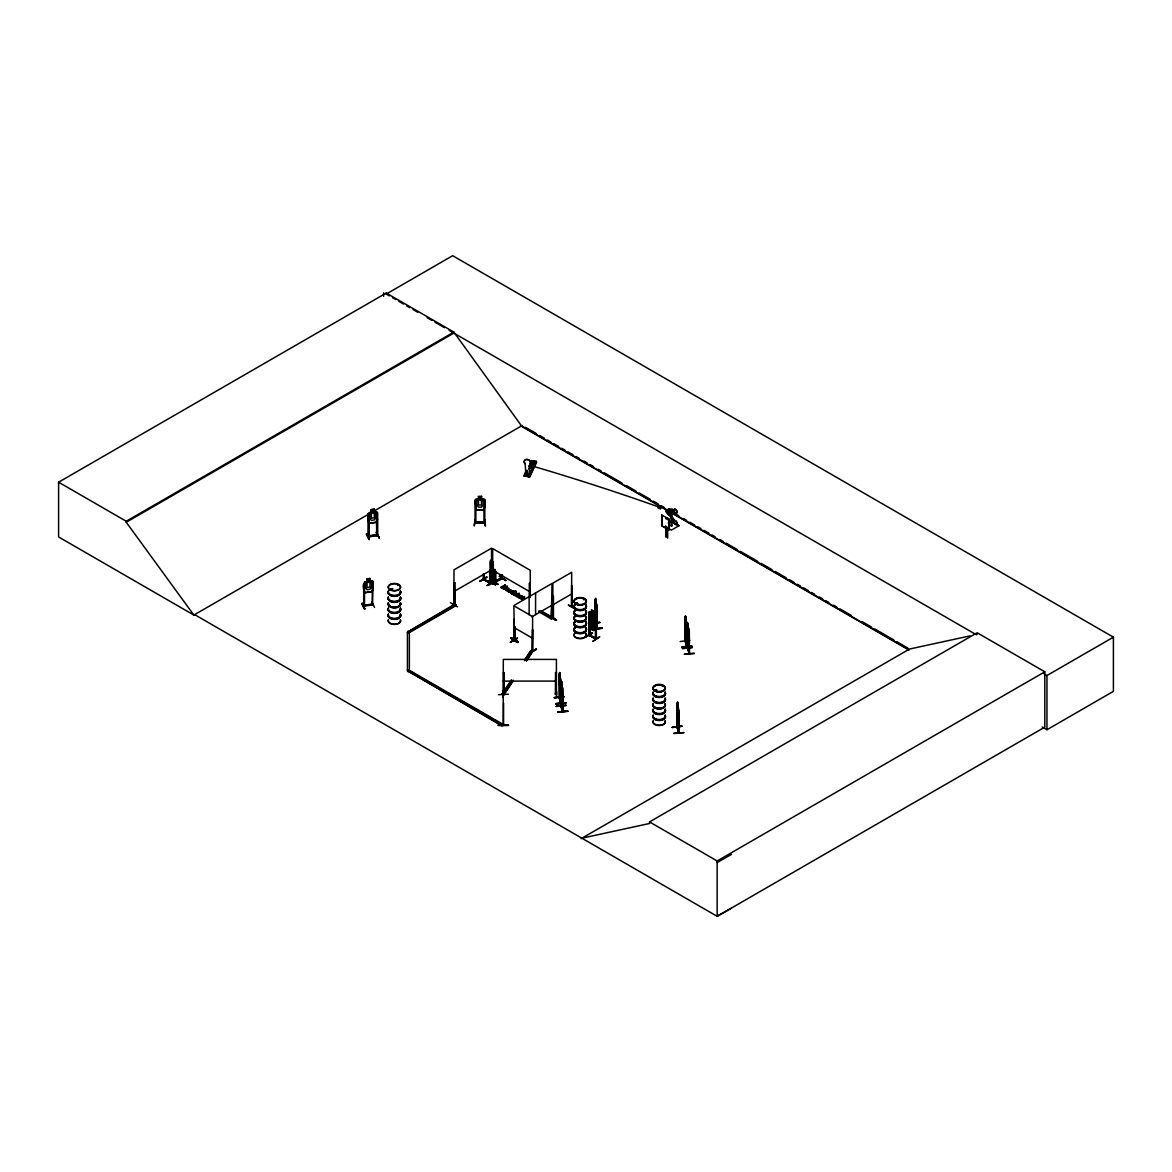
<?xml version="1.0" encoding="UTF-8"?>
<svg xmlns="http://www.w3.org/2000/svg" width="1172" height="1172" viewBox="0 0 1172 1172"><rect width="100%" height="100%" fill="white"/><g stroke="black" fill="none" stroke-linecap="round" stroke-linejoin="round"><path stroke-width="1.5" d="M667.996 512.003L667.996 513.351L667.41 512.12M501.894 578.939L502.48 575.013M475.041 501.279L475.949 501.279L475.041 501.279L475.041 523.21L475.847 522.111L475.832 523.225L475.949 501.279M474.953 520.075L474.308 525.935L474.953 519.738M484.886 522.463L475.07 522.155M476.11 509.732L475.1 499.858L476.14 498.92L483.743 498.979L484.9 500.005L484.9 507.095L483.772 509.805L476.11 509.732L483.699 509.659L484.783 507.08M476.052 522.185C484.915 521.364 491.317 523.488 474.968 523.195M481.633 496.357L478.366 496.327L478.469 499.082L476.843 499.961L476.843 504.942L478.469 507.095L481.516 507.124L483.157 505L483.157 500.019L481.516 499.111L481.633 496.298M483.89 501.352L484.798 501.367L483.89 501.352L483.992 523.298L483.992 522.229M485.047 520.163L485.369 526.023L485.047 519.855M485.105 520.222L484.886 525.613M685.415 641.509L686.748 646.651L686.528 621.746M686.602 646.548L687.012 645.303M687.246 648.145L687.832 648.702L687.466 624.559L689.121 630.477L689.121 653.786L687.246 647.354L687.803 647.852M688.99 653.683L689.283 631.488L689.458 653.742L687.598 648.16L687.598 637.319M688.858 653.287L689.532 652.892L687.788 648.16M510.157 592.065L511.915 593.882C521.98 588.754 509.615 592.402 515.797 591.626M529.026 474.88L529.744 464.42A3.326 2.622 24.9 0 0 529.744 460.581A3.326 2.622 24.9 0 0 525.202 459.893A3.326 2.622 24.9 0 0 525.202 463.716L525.818 474.382M562.355 711.228L560.948 706.247L560.992 681.43M562.941 710.935L562.97 711.785L562.765 689.546M559.806 675.629L559.645 672.552L560.67 703.2L559.059 697.545L559.63 698.116L559.557 676.273M559.059 697.545L559.586 696.813M560.67 702.409L559.513 697.501L559.542 672.567M677.372 727.094L678.969 732.749L678.339 731.504M560.538 686.982L560.392 689.077L560.655 686.982M678.573 716.575L678.31 718.685L677.108 714.261M561.696 683.042L561.886 684.052M561.198 693.238L562.355 697.662L562.633 695.553M659.733 506.905C659.221 503.887 656.613 509.864 659.323 507.754M686.528 632.528L684.888 624.94L685.078 628.177M689.121 637.641C688.609 645.157 686.294 624.94 687.466 635.312M596.782 612.736L596.548 614.831L596.914 612.81M527.62 473.547L526.609 474.235L527.737 473.327M527.429 473.488L527.385 474.147M549.243 616.164L556.495 620.12L549.258 616.12M549.404 616.018L556.466 620.061M508.926 591.362C512.867 591.582 511.812 588.315 507.33 590.439C508.34 591.479 509.63 592.329 507.315 591.157C507.417 589.003 511.871 591.479 509.146 590.732M510.406 642.476L517.453 638.037L510.406 642.139M560.289 683.921L560.04 685.122L559.308 680.317M503.638 694.806L503.184 693.912L503.184 695.201M503.198 724.897L503.301 659.411L556.407 659.411L556.407 694.469L556.304 693.428L555.411 693.912M503.579 703.2L503.579 725.468L503.608 724.106M562.252 692.505L561.974 693.707L561.198 688.902M391.697 588.857L391.8 589.604M392.049 589.355L391.756 589.487M397.689 585.414L398.143 585.341M397.835 584.813L398.597 585.121M576.214 603.873L576.551 602.877M583.773 599.024L583.363 599.449M584.227 599.698L583.7 599.771M656.76 690.088C657.111 689.414 654.401 690.572 655.895 689.751M656.32 690.557L655.646 690.85M662.634 685.869L663.323 686.455L662.414 686.074M662.37 686.279L662.707 686.426M674.076 521.232L673.827 521.555A2.212 1.275 60 0 0 675.497 524.514A2.212 1.275 60 0 0 676.903 523.078A2.212 1.275 60 0 0 674.75 520.632L669.593 513.219L668.714 514.025L674.076 521.232L668.714 514.025M450.444 602.716L457.578 606.847M510.596 638.33C513.819 635.81 525.657 648.98 510.626 638.257M518.068 642.139L510.933 637.715M518.009 642.11L510.933 638.022M492.445 580.931L497.485 584.491M497.807 584.33L492.738 580.799M497.822 583.978L492.826 580.36M508.033 590.454L510.098 590.688M508.033 590.908L509.322 591.142M588.93 617.175L589.809 614.934L595.361 617.981L596.094 621.043M589.003 617.234L589.809 614.934M595.273 625.423L596.079 623.123L595.347 625.379L589.736 622.361L589.091 612.106L591.523 612.59L591.45 609.792L593.808 611.095L594.834 615.403M376.49 522.243L369.077 523.371L376.49 522.243L377.574 519.43M372.169 583.158L373.135 583.217L372.169 583.158L372.388 605.074L373.238 581.576L372.081 580.902L364.829 582.03C362.089 584.432 363.686 589.619 364.844 592.666L372.081 591.479L373.135 588.74L373.267 581.634L372.125 580.799L370.088 581.122L371.583 581.927L371.583 586.908L370 589.296L367.056 589.75L365.488 587.861L365.488 582.88L367.056 581.737L366.924 578.939L370.088 578.455L370.103 581.18L369.971 578.558M363.803 590.263L364.77 592.768L372.183 591.626L373.267 588.798M377.545 534.725L376.593 535.721L377.325 534.491M363.525 606.188L373.135 604.899L372.257 604.796M364.595 605.221L373.15 603.902M559.044 681.518L559.293 673.959L560.67 679.892L560.67 703.2M369.18 539.296L366.499 534.08M366.499 533.773L369.224 539.721L366.484 534.124M364.316 609.132L361.752 603.536L364.8 608.62M364.726 609.015L362.265 603.053L364.785 608.957M479.861 581.371L486.82 577.283M495.903 581.312L488.973 585.062M525.202 463.716L525.159 463.834A3.326 2.622 24.9 0 1 525.159 459.995A3.326 2.622 24.9 0 1 529.685 460.699A3.326 2.622 24.9 0 1 529.685 464.537L534.461 465.709L529.656 464.683M530.198 464.068L531.546 460.889L536.732 462.002L529.729 477.048L524.558 475.92L524.558 474.513L525.276 472.975L525.642 474.162L529.715 474.792L530.081 473.722L530.081 475.129L525.276 474.396L525.276 472.975M524.206 476.213L526.975 470.177L524.192 476.198L524.939 476.301M529.451 465.401L531.546 460.611L536.351 461.358L528.748 476.916M526.697 471.584L524.558 476.081M524.924 476.315L527.034 471.789M530.403 464.273L531.81 461.27M526.887 473.063L525.232 476.374M528.938 468.712L532.103 461.299M529.246 468.932L531.341 464.42L529.348 468.947M527.708 473.752L526.228 473.517M528.777 475.305L535.457 461.636M528.176 476.814L535.414 461.475L536.087 461.929M524.558 474.513L524.939 475.7L528.997 476.315L535.765 461.871M536.351 461.358L529.114 476.96L528.44 476.521M529.363 476.799L536.395 461.783M588.974 635.341L596.152 639.326L595.332 614.611M590.014 634.858L588.974 634.55L589.677 635.004M589.34 634.418L589.765 635.795L589.926 624.764M595.816 638.784L595.479 638.198M560.919 682.998L561.74 684.302L561.549 681.137L561.139 706.789L560.905 682.91M484.021 574.5C486.175 584.594 480.974 577.313 484.358 578.997M484.021 579.92L484.256 574.353M483.626 573.987L483.553 579.364L490.643 583.378L490.321 561.827M492.328 583.568L492.665 561.754L493.134 583.993L492.46 582.85M493.309 562.12L493.383 583.846L492.811 582.645M502.671 697.237L503.14 691.041L503.096 697.193M560.963 706.159L562.589 711.843L562.633 688.433M561.564 706.701L561.549 705.837M686.514 621.805L684.99 617.439L685.078 641.626L685.517 616.018L686.001 628.588L685.122 623.797M685.093 617.541L684.785 624.954M687.363 624.573L687.085 646.607L685.224 641.025M678.969 732.749L678.764 710.51L678.588 732.793L678.573 709.47L677.562 702.16L677.211 704.943M454.619 604.342L453.901 604.708L454.956 604.474L454.619 582.66L454.926 604.708L456.304 605.499L454.692 603.741M514.508 639.165L515.446 638.989M552.276 596.782L551.631 618.889L552.027 596.651L551.323 618.743L552.1 617.498M594.863 600.211L594.834 620.384L593.647 621.863L594.409 627.372L592.929 623.504C596.182 621.849 593.252 618.919 592.431 622.64L590.395 618.933L591.963 622.947C588.798 624.427 591.611 627.401 592.475 623.856L593.662 626.859L591.435 625.614L591.435 620.633L590.263 617.849L590.263 612.883L591.377 612.502M504.194 694.264L502.349 693.487L511.446 679.804M524.587 660.026L530.652 650.914L532.674 651.486M502.349 694.161L510.435 682.001M524.587 660.715L530.652 650.914M513.248 680.2L504.15 693.897L502.349 693.487M526.389 660.437L532.454 651.31M503.33 693.458L504.092 694.527L513.248 680.888M526.389 661.111L532.454 651.984L532.63 616.604L513.863 605.763L514.464 640.688M552.803 617.981L552.876 583.143L571.658 572.302L571.687 607.14M522.097 596.695L519.709 597.823L518.185 596.68M390.965 588.608L390.291 589.487M390.613 588.769L391.463 589.457M532.029 467.496L531.619 466.397M518.244 596.914L520.353 595.889A1.568 0.908 0 0 1 521.35 596.05L521.892 596.358A1.553 0.894 0 0 1 522.17 596.929M577.547 603.316L576.551 603.551M577.415 603.668L576.888 602.994M501.777 575.335L501.572 578.763M368.814 515.021L368.843 536.966L368.916 515.211L367.949 515.153L368.916 515.211M377.545 535.516L377.355 513.658L376.49 513.79L376.695 535.677M363.628 606.173C366.104 605.441 362.793 607.462 363.833 605.587L372.388 604.283M373.106 604.137L372.388 605.074M510.23 592.329L512.662 591.215L513.732 592.285L510.948 592.871L512.193 591.713L513.732 592.285M371.348 509.673L371.377 512.398L368.096 513.717L367.949 537.054L368.916 535.897M504.282 693.707L503.403 693.707M556.495 693.707L555.44 693.721M553.433 596.27L553.477 617.937M526.946 473.591L527.136 473.136M453.916 603.961L454.956 603.683L453.989 603.844M453.901 604.708L453.989 569.856L491.551 548.174L491.434 583.055L495.668 584.857L484.095 579.393L490.072 582.206L490.292 583.553M454.839 604.547L454.692 603.507M491.625 582.191L490.951 583.334M514.713 627.181L514.64 640.19L515.416 639.736L514.215 640.029M514.772 640.161L515.343 626.8M551.323 617.952L551.748 618.025M551.309 618.684L552.027 583.466L514.479 605.148M491.786 583.26L491.551 561.344L490.834 583.436M507.227 590.395C502.935 590.263 506.319 586.088 508.736 588.373C509.073 590.966 505.689 587.304 505.542 589.179C506.787 589.692 508.003 590.922 505.835 590.424C503.696 586.029 510.963 589.37 507.857 589.56M391.961 588.93L390.437 589.604M577.313 603.727L577.195 602.921M577.576 603.873L577.049 602.877M655.485 689.795L655.221 690.704M655.485 690.074L655.675 690.718M371.377 512.398L369.81 513.541L369.81 518.522L371.377 520.397L374.322 519.928L375.89 517.541L375.89 512.56L374.322 511.93L374.395 509.088L371.246 509.6L371.246 512.267M589.077 635.444L589.018 612.15L589.838 611.579L596.167 616.018M595.23 628.675L596.006 628.236M596.094 628.192L595.259 628.778L589.003 624.295M495.566 581.122L494.628 581.268L502.261 577.679M502.466 577.913L501.924 578.953M502.436 578.69L494.892 582.22L494.921 569.533M528.997 476.931L529.378 475.246L528.997 476.315M555.513 672.596L556.407 672.787L555.513 672.596L555.411 694.278L556.51 694.278M556.378 694.498L555.513 694.469M509.366 590.424L510.802 590.6L509.366 589.355M506.011 588.461L505.615 589.765L507.227 589.941M561.08 703.097L560.026 699.596M518.185 595.669L518.039 594.731L515.343 595.859L514.874 595.142L519.225 593.164M494.716 581.151L501.484 578.265M522.082 598.057C521.555 598.54 522.815 600.328 520.939 599.009C523.049 595.259 526.184 598.057 523.401 597.735L523.005 596.607M591.289 629.261L590.263 619.973L591.435 618.494L593.647 619.724L594.834 622.493L594.834 627.474L593.647 627.709L593.647 630.565L591.289 629.261L593.721 630.507L593.721 627.84M589.692 614.069L589.047 613.703L589.765 635.795M593.647 611.183L593.808 613.762M595.435 639.004L595.435 617.248L596.328 617.454L596.402 639.18L589.282 635.239L589.282 624.398M596.328 617.454L595.435 617.248M589.736 622.361L595.303 625.262M592.534 633.202L585.238 637.129L592.138 632.983M595.361 638.315L595.361 638.887M596.079 638.491C579.115 629.291 600.591 641.099 595.596 637.949M592.827 641.333L599.771 636.762L592.929 641.333M571.658 607.169L571.658 585.487L571.614 607.155M568.464 605.03L575.525 609.074L568.317 605.089M490.379 560.172L490.394 583.553L489.896 582.953M666.223 512.105C666.414 508.692 665.799 514.127 668.157 512.999M666.209 510.875L668.143 511.768L667.967 513.116M672.01 512.97L668.436 514.274L675.673 513.043L672.596 512.398C667.146 520.705 666.223 504.341 670.882 510.289L668.436 508.736M454.619 582.66L454.868 582.806M491.273 583.524L491.786 561.491M479.934 581.488L486.922 576.946L479.934 581.034M494.071 581.4L487.01 585.517M494.057 581.048L487.113 585.517M529.334 597.149L529.583 583.07L529.978 597.515M548.686 616.34L556.158 620.149L549.067 616.106M514.464 639.136L515.416 639.18M532.278 651.339L532.557 629.452L532.586 651.134M529.48 653.566L536.483 649.42M194.728 614.67L193.966 615.124L58.6 536.966L58.6 482.205L386.233 293.044L453.872 332.086L521.511 425.905L668.509 510.772M386.233 293.044L386.233 294.055L452.67 255.701L1113.4 637.172L1113.4 691.377L1046.962 729.731L1042.216 726.977M58.6 482.205L126.239 521.247L453.872 332.086M731.504 908.124L717.161 916.299L194.64 614.626L193.863 615.066L126.239 522.258L453.872 333.097M193.863 615.066L369.913 513.424M373.077 511.607L522.273 425.465M453.989 591.538L491.551 569.856M407.988 631.825L454.926 604.034M409.555 630.917L454.926 604.708M456.304 604.825L409.35 631.928L407.417 631.928L407.417 670.941L409.35 670.941L443.778 690.806M456.304 605.499L409.35 632.602L407.417 632.602M500.971 587.113C510.421 582.953 500.385 586.659 505.44 587.069C511.285 583.92 501.572 591.816 503.286 586.791C501.953 588.945 500.283 586.381 501.455 587.846M500.971 587.553L505.176 585.238M503.169 588.827L507.388 586.513M509.395 589.824L511.446 590.703L508.633 591.992M511.915 593.882L511.725 592.988M514.112 592.065A1.787 1.04 0 0 0 513.365 591.435A1.538 0.894 0 0 0 512.398 591.303L510.846 592.314L513.732 591.831M511.446 593.603L510.23 591.875L512.398 590.849A1.538 0.894 0 0 1 513.365 590.981A1.787 1.04 0 0 1 514.112 591.611M515.797 591.186L511.446 593.149M512.589 593.618C515.299 593.882 518.683 590.571 514.347 595.068A1.509 0.864 0 0 1 513.556 594.878L512.589 593.618L513.556 594.438A1.509 0.864 0 0 0 514.347 594.614C516.295 594.409 514.025 591.186 516.984 593.75M516.486 594.028L516.984 593.296M514.874 595.581L519.225 593.618M514.874 595.142L518.639 594.526L516.603 596.138L517.072 596.856L519.43 595.215L517.819 594.424M516.603 596.577L519.386 594.907L517.819 593.97M661.74 515.006L668.934 518.991L668.934 529.832L661.74 525.847L661.74 515.006L661.887 525.774L668.934 529.832M669.271 510.596L671.908 510.875L669.271 510.596L669.271 512.516L670.838 513.409L673.666 511.783L673.666 509.864L668.919 509.014L668.919 513.16M668.187 511.886L668.714 512.735M667.85 513.014L669.153 513.966L667.85 513.014A1.934 1.113 60 0 0 669.945 514.464A1.934 1.113 60 0 0 669.652 511.798A1.934 1.113 60 0 0 667.644 511.622M523.005 597.061L520.939 598.306L522.316 599.361M523.327 596.797L524.602 596.607M671.029 511.49L671.029 509.571L673.666 509.864M674.076 510.67L668.787 512.12L669.476 513.614L674.94 512.398A2.212 1.275 60 0 0 677.094 512.428A2.212 1.275 60 0 0 675.687 509.38A2.212 1.275 60 0 0 674.032 510.406L673.827 510.523A2.212 1.275 60 0 1 675.497 509.483A2.212 1.275 60 0 1 676.903 512.545A2.212 1.275 60 0 1 674.75 512.516M523.401 597.735L521.584 598.936L522.316 598.921M668.934 518.991L668.787 529.92M407.988 671.058L409.35 670.267L503.242 724.472L501.88 725.263L407.988 671.058L501.88 725.937L503.242 725.146L460.992 700.753M407.988 671.732L409.35 670.941L409.35 631.928L407.988 631.137M668.377 522.99L671.424 521.232L679.057 525.745L671.424 521.35L668.377 523.108M674.764 520.544L674.955 520.514A2.212 1.275 60 0 1 677.108 522.976A2.212 1.275 60 0 1 675.687 524.397A2.212 1.275 60 0 1 674.032 521.452M665.33 526.624L671.424 530.154L679.057 525.627M531.707 616.882L552.027 605.162M552.876 604.825L571.658 593.984M538.695 611.008L552.583 618.127L551.221 618.919L538.695 611.681M581.136 838.654L909.545 649.039L970.05 635.883M581.898 838.2L649.537 823.491L649.537 821.924L977.17 632.763L1044.809 671.805L1044.809 727.138L717.161 916.299L717.161 860.966L1044.809 671.805M977.17 634.33L976.408 634.785L449.154 330.372M1043.827 673.71L1046.962 675.526L1113.4 637.172M717.161 862.548L731.504 854.373M499.301 576.272L506.026 580.536L499.741 576.082M495.038 582.162L495.258 581.693M491.2 582.748L491.859 582.337M677.548 726.933L676.962 726.391L678.573 732.734M531.854 467.394L530.11 467.262M513.116 593.31C515.094 597.383 513.629 590.629 516.456 593.559M368.037 536L367.847 536.864L377.443 535.326L368.155 537.04M668.436 514.274L675.673 512.486L668.919 514.552L670.838 513.409L670.838 511.49M553.155 618.157L553.184 596.138M391.609 589.692L391.375 589.736A6.197 3.575 0 0 0 390.027 590.278M371.377 509.732L374.322 509.263M376.417 511.593L369.107 512.603M376.3 532.571L379.362 538.095L376.227 532.22M376.695 532.557L379.347 538.065M368.155 536.249L376.388 534.93M370.103 578.514L366.924 578.939M364.8 582.001L366.953 581.664M363.628 584.491L364.58 584.55L363.628 584.491L363.76 606.378M372.037 601.939L374.557 607.477M595.23 601.661L595.42 616.619M597.251 607.155L597.075 628.338M596.651 622.654L599.918 622.259L596.636 622.962M596.548 622.786L599.918 622.698M592.241 629.071C622.508 625.863 571.76 631.942 601.998 627.958M592.358 629.818L601.998 628.309M595.508 598.496L596.123 610.89L595.186 606.114M595.039 599.756L596.914 605.631L596.944 628.939L596.651 627.665M596.724 615.725L596.914 605.631M595.142 610.48L594.937 607.257L596.577 614.831L595.156 610.436M475.143 522.932L484.9 523.049M484.827 523.298L484.783 499.975M685.386 619.856L686.001 626.449L685.43 619.739M687.803 625.995L687.891 623.167L688.374 635.722L687.891 625.833M687.774 626.991L688.374 633.583L687.803 626.874M688.902 628.881L689.121 630.477M680.141 641.524L689.912 640.293M686.602 645.757L685.415 641.025M682.133 647.471L691.905 646.343L682.133 647.486L682.031 646.724L691.905 646.402M682.031 647.178L691.817 646.065M692.3 647.12L682.412 648.336L692.3 647.574M692.286 647.427L682.529 648.658M684.433 654.328L694.293 653.537M684.404 654.313L694.205 653.2M548.745 616.223L555.836 620.266M561.447 681.152L562.501 711.814M561.989 685.679L562.648 688.462L561.08 682.661M566.047 705.222L556.143 706.277L565.959 705.339M556.202 706.482L566.032 705.529M557.843 711.843C588.359 709.426 537.186 714.173 567.673 710.979M567.688 711.375L557.857 712.21M559.029 674.325L559.513 697.56M559.615 676.376L560.04 682.998L559.557 681.254M560.494 678.295L560.67 679.892M554.356 697.501L564.201 696.608L554.371 697.955M554.283 697.648L564.128 696.71M556.011 703.933C586.234 701.032 535.208 705.295 565.842 703.053M555.924 703.64L565.783 702.76M677.46 702.16L678.485 709.5M677.475 710.847L677.943 712.591L677.387 705.471L677.064 727.636M677.211 709.924L677.943 714.73L678.075 706.687M677.211 714.29L677.108 703.566L677.196 727.753M672.201 727.241L682.119 726.201L672.274 727.548M672.259 727.416L682.104 726.201M673.856 733.262L683.759 732.647M683.759 732.573L673.929 733.526M504.092 694.527L504.194 672.582L503.301 672.787M368.697 535.868L376.388 534.696M390.95 588.74L391.302 588.74A6.212 3.589 0 0 0 390.027 589.282M373.048 603.917L373.15 604.693M363.745 605.616L364.492 605.25L364.58 606.232M484.095 579.173L483.289 578.748M492.709 583.436L492.665 548.584L530.227 570.266L530.227 597.368M499.375 576.17L505.645 580.594M503.579 673.05L503.579 695.318L503.623 693.912M503.169 691.495L503.228 697.252M556.553 691.377L556.553 697.252M508.384 694.205L498.422 694.703M498.422 725.029C529.319 725.409 477.458 725.483 508.384 725.072M498.422 725.409L508.384 725.468M671.029 525.495L672.01 525.495M407.417 670.267L409.35 670.267M503.301 681.093L556.407 681.093M527.268 473.884L526.99 473.239M531.356 466.559L529.993 467.335M390.891 589.619L390.481 589.487M576.668 603.888L576.258 603.756M595.186 601.133L595.596 598.335L596.24 600.211M529.012 466.031L533.817 467.057L529.012 466.324M529.905 467.804L533.114 468.58L529.905 468.097M673.226 512.618L675.673 513.043M530.652 651.588L532.454 651.984M495.478 581.664L495.697 581.253M686.66 645.831L686.895 631.591M678.529 731.929L677.196 727.182M391.419 588.915L391.419 589.238A6.3 3.633 0 0 0 389.954 589.897M593.721 613.806L595.303 614.685M589.736 614.978L595.303 618.04L596.006 621.087M517.453 638.491L510.435 642.124M490.321 583.51L483.377 579.554L483.377 574.134M386.233 294.055L389.382 295.871M392.532 297.688L395.682 299.505M398.817 301.321L403.534 304.046M406.684 305.863L409.834 307.679M412.983 309.496L417.701 312.221M427.135 317.671L431.853 320.396M435.002 322.212L444.437 327.647M525.437 427.282L536.498 433.669M539.662 435.501L544.409 438.24M547.558 440.057L550.723 441.888M553.887 443.705L558.634 446.444M561.798 448.275L564.948 450.107M568.112 451.923L572.859 454.663M576.023 456.494L579.173 458.311M583.92 461.05L587.084 462.881M590.249 464.698L593.398 466.529M598.145 469.269L601.309 471.085M604.474 472.917L621.863 482.952M626.595 485.691L636.088 491.171M639.238 492.987L650.313 499.375M653.463 501.206L658.21 503.945M661.374 505.762L664.539 507.593M675.599 513.981L678.764 515.812M683.496 518.537L686.66 520.368M689.825 522.199L694.571 524.939M697.736 526.755L700.885 528.587M704.05 530.403L708.796 533.143M711.961 534.974L715.11 536.791M719.857 539.53L723.021 541.361M726.186 543.178L737.247 549.565M740.411 551.397L757.801 561.432M760.95 563.263L772.026 569.651M775.175 571.467L786.251 577.869M789.401 579.686L794.147 582.425M797.312 584.257L800.476 586.073M803.64 587.905L808.372 590.644M811.537 592.461L814.701 594.292M819.433 597.031L822.598 598.848M825.762 600.679L828.926 602.496M833.673 605.235L836.823 607.067M839.987 608.883L851.048 615.285M862.123 621.673L871.602 627.137M874.766 628.968L893.738 639.912M896.888 641.743L907.963 648.131M671.673 512.603L908.769 649.493M520.471 425.758L666.37 509.996M672.713 513.658L909.003 650.079M492.665 570.266L530.227 591.948M505.176 585.692L504.693 584.96M507.388 586.967L506.89 586.234M522.624 596.841L524.66 598.013M506.377 588.256L507.857 589.106M506.011 588.915L507.945 590.029M503.169 588.373L503.667 589.12M541.64 611.125L552.583 617.454M540.072 610.905L552.583 618.127M513.863 627.445L532.63 638.286M446.913 692.623L457.871 698.952M649.537 821.924L717.161 860.966M492.797 580.711L497.88 584.359M532.029 466.852C528.806 464.742 530.843 469.957 532.132 466.778M562.882 711.287L561.139 706.233M677.504 727.197L677.387 705.471M483.699 499.14L484.783 500.034M689.312 653.185L689.283 631.488M377.355 513.658L376.49 513.79M374.425 511.827L377.574 512.252L377.443 535.531M369.107 523.43L368.096 520.881L368.213 513.746M595.625 600.137L596.021 601.251M594.805 602.642L596.812 608.18M685.4 616.033L686.001 620.589M687.788 623.167L688.374 627.723M685.532 616.941L685.898 618.054M687.905 624.075L688.272 625.189M685.532 617.834L685.898 618.948M687.905 624.969L688.272 626.082M561.564 682.045L561.886 683.173M561.461 684.858L561.974 686.587M561.461 689.839L561.974 691.568M562.355 697.662L561.007 690.044M677.562 702.16L678.061 704.05M677.562 703.962L677.87 705.075M559.557 672.713L559.952 675.482L559.645 674.354M560.48 688.931L559.029 681.474L560.494 689.077M589.091 619.255L589.809 622.317M596.577 604.063L596.812 605.646M686.411 621.819L686.616 623.328M668.919 509.014L669.271 512.516M1046.962 675.526L1046.962 729.731M687.774 637.832L687.788 648.731M685.532 616.179L685.693 619.124M685.386 630.697L685.415 641.597M677.943 704.05L677.943 706.716M672.596 510.479L672.596 512.398M672.113 508.956L672.113 510.875M672.01 512.398L672.01 526.067L671.029 526.067L671.029 512.398M667.776 519.606L667.088 517.79L665.623 518.639L667.088 517.907L667.088 519.255M667.688 518.244L667.688 519.606M667.688 527.283L667.688 538.124M666.311 528.074L666.311 537.098M665.725 525.92L665.725 536.761M596.152 600.196L596.123 602.891M594.966 600.196L595.083 616.662M593.647 619.724L593.647 614.743L591.45 613.527L591.45 618.508M592.49 632.763L585.648 636.894M589.926 613.923L589.926 617.527M561.974 683.027L561.974 696.373M553.477 617.146L553.477 618.025M535.589 592.959L535.589 614.641M529.583 583.07L529.583 597.002M529.129 596.695L529.129 614.758M527.766 473.62C529.392 477.209 524.602 476.477 526.301 473.385M515.109 628.412L515.314 639.853M514.991 638.872L514.86 640.146M514.186 619.124L514.215 640.82M505.44 587.069L503.286 586.791M502.261 574.851L502.261 578.47L494.628 582.059L494.701 569.372M501.557 575.174L501.484 578.836M495.624 571.013L495.595 581.927L495.404 570.852M495.331 584.638L488.241 580.594M489.925 570.354L489.676 583.231L489.676 570.5M454.238 583.173L454.165 604.899M383.581 292.839L383.581 296.428M364.492 584.345L364.507 606.305M126.239 521.247L126.239 522.258M530.828 465.592A1851.452 814.613 37.2 0 1 658.254 506.787M400.428 602.686A6.226 3.589 0 0 1 394.407 607.199A6.226 3.589 0 0 1 388.401 602.686M400.502 591.523A6.3 3.633 0 0 1 394.407 596.109A6.3 3.633 0 0 1 388.328 591.523M400.399 591.889A6.197 3.575 0 0 1 394.407 596.387A6.197 3.575 0 0 1 388.43 591.889M400.502 591.215A6.3 3.633 0 0 1 394.407 595.801A6.3 3.633 0 0 1 388.328 591.215M389.954 589.589A6.3 3.633 0 0 1 392.781 588.652M400.414 590.878A6.212 3.589 0 0 1 394.407 595.405A6.212 3.589 0 0 1 388.415 590.878M400.414 597.867A6.212 3.589 0 0 1 394.407 602.379A6.212 3.589 0 0 1 388.415 597.867M400.502 597.515A6.3 3.633 0 0 1 394.407 602.086A6.3 3.633 0 0 1 388.328 597.515M400.502 597.207A6.3 3.633 0 0 1 394.407 601.778A6.3 3.633 0 0 1 388.328 597.207M400.399 596.87A6.197 3.575 0 0 1 394.407 601.368A6.197 3.575 0 0 1 388.43 596.87M400.414 602.877A6.212 3.589 0 0 1 394.407 607.389A6.212 3.589 0 0 1 388.415 602.877M400.37 603.433A6.168 3.56 0 0 1 394.407 607.916A6.168 3.56 0 0 1 388.445 603.433M400.428 619.739A6.226 3.589 0 0 1 394.407 624.251A6.226 3.589 0 0 1 388.401 619.739M400.428 603.126A6.226 3.589 0 0 1 394.407 607.638A6.226 3.589 0 0 1 388.401 603.126M400.399 608.942A6.197 3.575 0 0 1 394.407 613.439A6.197 3.575 0 0 1 388.43 608.942M400.414 607.931A6.212 3.589 0 0 1 394.407 612.458A6.212 3.589 0 0 1 388.415 607.931M400.414 614.919A6.212 3.589 0 0 1 394.407 619.431A6.212 3.589 0 0 1 388.415 614.919M400.502 614.567A6.3 3.633 0 0 1 394.407 619.138A6.3 3.633 0 0 1 388.328 614.567M400.502 614.26A6.3 3.633 0 0 1 394.407 618.831A6.3 3.633 0 0 1 388.328 614.26M400.399 613.923A6.197 3.575 0 0 1 394.407 618.42A6.197 3.575 0 0 1 388.43 613.923M400.502 608.576A6.3 3.633 0 0 1 394.407 613.161A6.3 3.633 0 0 1 388.328 608.576M400.502 608.268A6.3 3.633 0 0 1 394.407 612.853A6.3 3.633 0 0 1 388.328 608.268M400.414 619.929A6.212 3.589 0 0 1 394.407 624.442A6.212 3.589 0 0 1 388.415 619.929M665.154 703.654A6.168 3.56 0 0 1 659.191 708.137A6.168 3.56 0 0 1 653.229 703.654M665.198 692.989A6.212 3.589 0 0 1 659.191 697.501A6.212 3.589 0 0 1 653.185 692.989M665.198 691.993A6.212 3.589 0 0 1 659.191 696.505A6.212 3.589 0 0 1 653.185 691.993M665.183 698.981A6.197 3.575 0 0 1 659.191 703.478A6.197 3.575 0 0 1 653.2 698.981M665.271 698.615A6.3 3.633 0 0 1 659.191 703.185A6.3 3.633 0 0 1 653.112 698.615M665.271 698.307A6.3 3.633 0 0 1 659.191 702.878A6.3 3.633 0 0 1 653.112 698.307M665.198 697.97A6.212 3.589 0 0 1 659.191 702.482A6.212 3.589 0 0 1 653.185 697.97M665.271 692.623A6.3 3.633 0 0 1 659.191 697.208A6.3 3.633 0 0 1 653.112 692.623M665.271 692.315A6.3 3.633 0 0 1 659.191 696.9A6.3 3.633 0 0 1 653.112 692.315M665.198 703.976A6.226 3.589 0 0 1 659.191 708.503A6.226 3.589 0 0 1 653.185 703.976M665.169 704.548A6.182 3.575 0 0 1 659.191 709.045A6.182 3.575 0 0 1 653.214 704.548M665.169 720.692A6.182 3.575 0 0 1 659.191 725.19A6.182 3.575 0 0 1 653.214 720.692M665.198 704.24A6.226 3.589 0 0 1 659.191 708.752A6.226 3.589 0 0 1 653.185 704.24M665.198 710.042A6.212 3.589 0 0 1 659.191 714.554A6.212 3.589 0 0 1 653.185 710.042M665.198 709.045A6.212 3.589 0 0 1 659.191 713.558A6.212 3.589 0 0 1 653.185 709.045M665.183 716.033A6.197 3.575 0 0 1 659.191 720.531A6.197 3.575 0 0 1 653.2 716.033M665.271 715.667A6.3 3.633 0 0 1 659.191 720.238A6.3 3.633 0 0 1 653.112 715.667M665.271 715.36A6.3 3.633 0 0 1 659.191 719.93A6.3 3.633 0 0 1 653.112 715.36M665.198 715.023A6.212 3.589 0 0 1 659.191 719.535A6.212 3.589 0 0 1 653.185 715.023M665.271 709.675A6.3 3.633 0 0 1 659.191 714.261A6.3 3.633 0 0 1 653.112 709.675M665.271 709.368A6.3 3.633 0 0 1 659.191 713.953A6.3 3.633 0 0 1 653.112 709.368M665.198 721.029A6.226 3.589 0 0 1 659.191 725.556A6.226 3.589 0 0 1 653.185 721.029M585.634 610.905A6.3 3.633 0 0 1 580.184 616.355A6.3 3.633 0 0 1 574.734 610.905M585.561 611.271A6.212 3.589 0 0 1 580.184 616.662A6.212 3.589 0 0 1 574.807 611.271M585.531 615.959A6.168 3.56 0 0 1 580.184 621.307A6.168 3.56 0 0 1 574.837 615.959M585.575 616.282A6.226 3.589 0 0 1 580.184 621.673A6.226 3.589 0 0 1 574.793 616.34M574.793 616.282A6.226 3.589 0 0 0 580.184 621.673A6.226 3.589 0 0 0 585.575 616.34M585.634 604.928A6.3 3.633 0 0 1 580.184 610.378A6.3 3.633 0 0 1 574.734 604.928M585.561 610.275A6.197 3.575 0 0 1 580.184 615.652A6.197 3.575 0 0 1 574.822 610.275M585.561 605.294A6.212 3.589 0 0 1 580.184 610.671A6.212 3.589 0 0 1 574.807 605.294M585.634 610.597A6.3 3.633 0 0 1 580.184 616.047A6.3 3.633 0 0 1 574.734 610.597M585.634 604.62A6.3 3.633 0 0 1 580.184 610.07A6.3 3.633 0 0 1 574.734 604.62M585.561 604.298A6.197 3.575 0 0 1 580.184 609.66A6.197 3.575 0 0 1 574.822 604.298M585.634 627.958A6.3 3.633 0 0 1 580.184 633.407A6.3 3.633 0 0 1 574.734 627.958M585.561 628.324A6.212 3.589 0 0 1 580.184 633.715A6.212 3.589 0 0 1 574.807 628.324M585.531 633.012A6.168 3.56 0 0 1 580.184 638.359A6.168 3.56 0 0 1 574.837 633.012M585.546 616.853A6.182 3.575 0 0 1 580.184 622.215A6.182 3.575 0 0 1 574.822 616.853M585.575 633.334A6.226 3.589 0 0 1 580.184 638.725A6.226 3.589 0 0 1 574.793 633.334M585.634 621.98A6.3 3.633 0 0 1 580.184 627.43A6.3 3.633 0 0 1 574.734 621.98M585.561 627.328A6.197 3.575 0 0 1 580.184 632.704A6.197 3.575 0 0 1 574.822 627.328M585.561 622.347A6.212 3.589 0 0 1 580.184 627.723A6.212 3.589 0 0 1 574.807 622.347M585.634 627.65A6.3 3.633 0 0 1 580.184 633.1A6.3 3.633 0 0 1 574.734 627.65M585.634 621.673A6.3 3.633 0 0 1 580.184 627.123A6.3 3.633 0 0 1 574.734 621.673M585.561 621.35A6.197 3.575 0 0 1 580.184 626.712A6.197 3.575 0 0 1 574.822 621.35M521.54 596.314C518.61 599.61 518.405 594.277 521.54 596.314M521.54 596.768L519.987 597.735A1.553 0.894 0 0 1 518.991 597.573L519.928 596.358L521.54 596.768M659.587 508.282C661.037 511.3 661.858 504.136 659.587 508.282M522.17 596.475L519.987 598.189A1.553 0.894 0 0 1 518.991 598.028L518.244 596.475L520.353 595.435A1.568 0.908 0 0 1 521.35 595.596L521.892 595.903A1.553 0.894 0 0 1 522.17 596.475M536.307 648.922L529.29 653.449L536.322 648.98M373.795 509.791L371.905 510.098L371.905 510.977L373.795 510.684L373.795 509.791M374.322 512.823L371.377 513.292L371.377 518.273L374.322 517.79L374.322 512.823M369.473 579.144L367.583 579.437L367.583 580.33L369.473 580.037L369.473 579.144M370 582.176L367.056 582.63L367.056 587.612L370 587.157L370 582.176M480.974 496.884L479.011 496.869L479.011 497.763L480.974 497.778L480.974 496.884M481.516 500.005L478.469 499.975L478.469 504.956L481.516 504.986L481.516 500.005M535.633 462.881L530.828 462.134L535.633 462.881M535.165 463.892L530.359 463.16L535.165 463.892M593.252 611.418L591.845 610.627L593.252 612.311L593.252 611.418M593.647 621.863L591.45 620.647L593.647 621.849M593.252 628.837L591.831 628.046L593.252 629.716L593.252 628.837M596.123 603.77L595.508 602.056L596.123 608.751L596.123 603.77M391.302 590.117A6.226 3.589 0 0 0 400.634 586.996A6.226 3.589 0 0 0 391.302 583.89A6.226 3.589 0 0 0 391.302 590.117M390.042 589.824A6.168 3.56 0 0 0 400.37 588.227A6.168 3.56 0 0 0 392.81 583.861A6.168 3.56 0 0 0 390.042 589.824M656.086 690.997A6.212 3.589 0 0 0 665.403 687.891A6.212 3.589 0 0 0 656.086 684.785A6.212 3.589 0 0 0 656.086 690.997M654.826 690.923A6.168 3.56 0 0 0 665.154 689.326A6.168 3.56 0 0 0 657.595 684.961A6.168 3.56 0 0 0 654.826 690.923M656.1 691.495A6.182 3.575 0 0 0 665.374 688.404A6.182 3.575 0 0 0 656.1 685.312A6.182 3.575 0 0 0 656.1 691.495M575.789 603.624A6.226 3.589 0 0 0 586.19 602.012A6.226 3.589 0 0 0 578.572 597.617A6.226 3.589 0 0 0 575.789 603.624M577.093 604.679A6.182 3.575 0 0 0 586.366 601.588A6.182 3.575 0 0 0 577.093 598.496A6.182 3.575 0 0 0 577.093 604.679M577.078 604.386A6.226 3.589 0 0 0 586.41 601.265A6.226 3.589 0 0 0 577.078 598.16A6.226 3.589 0 0 0 577.078 604.386M667.117 512.281A1.934 1.113 60 0 0 669.183 514.83A1.934 1.113 60 0 0 669.168 512.076A1.934 1.113 60 0 0 667.117 512.281"/></g></svg>
